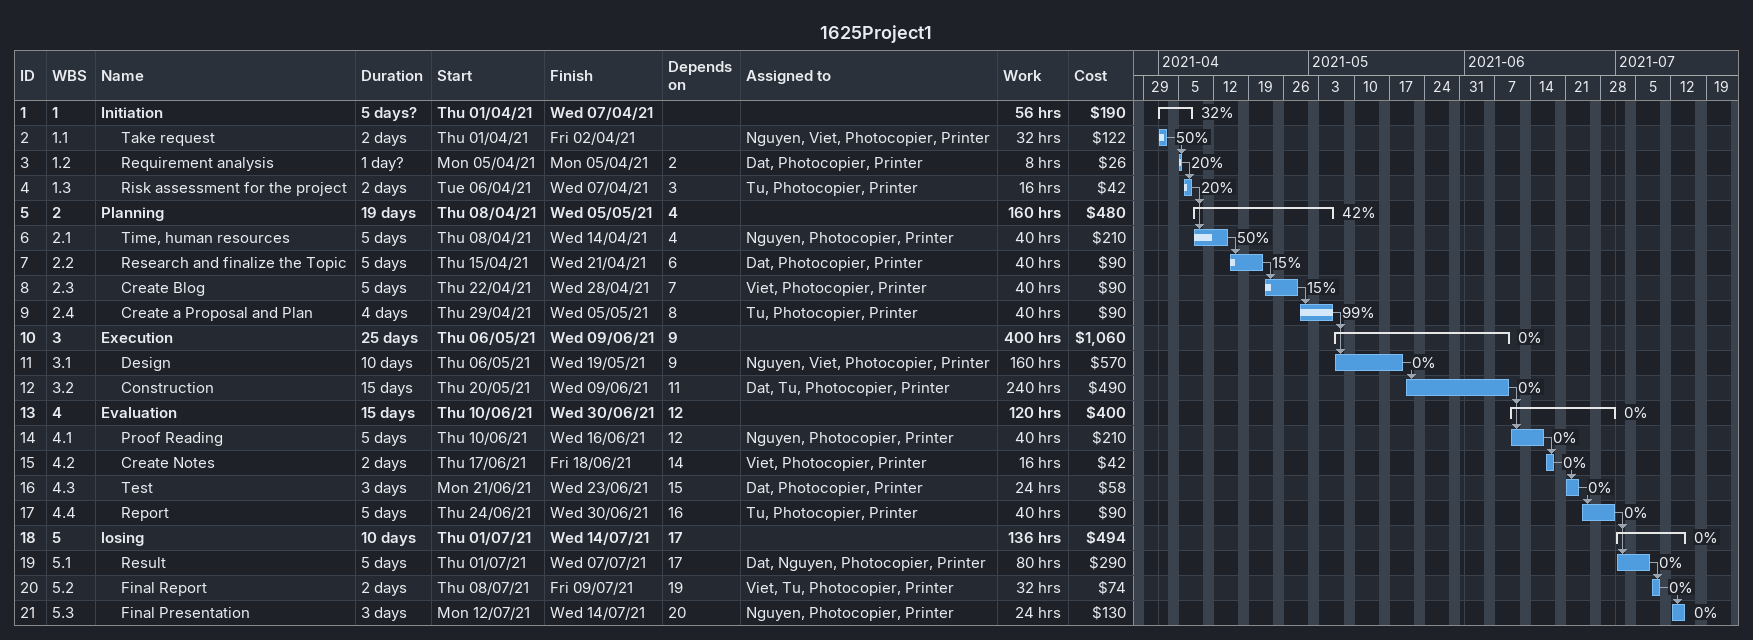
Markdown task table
1625Project1

| ID | WBS | Task | Duration | Start | Finish | Predecessors | Resources | % complete | Work (h) | Cost ($) |
|---|---|---|---|---|---|---|---|---|---|---|
| 1 | 1 | **Initiation** | 5d? | 2021-04-01 | 2021-04-07 |  |  | 32 | 56 | 190 |
| 2 | 1.1 | Take request | 2d | 2021-04-01 | 2021-04-02 |  | Nguyen, Viet, Photocopier, Printer | 50 | 32 | 122 |
| 3 | 1.2 | Requirement analysis | 1d? | 2021-04-05 | 2021-04-05 | 2 | Dat, Photocopier, Printer | 20 | 8 | 26 |
| 4 | 1.3 | Risk assessment for the project | 2d | 2021-04-06 | 2021-04-07 | 3 | Tu, Photocopier, Printer | 20 | 16 | 42 |
| 5 | 2 | **Planning** | 19d | 2021-04-08 | 2021-05-05 | 4 |  | 42 | 160 | 480 |
| 6 | 2.1 | Time, human resources | 5d | 2021-04-08 | 2021-04-14 | 4 | Nguyen, Photocopier, Printer | 50 | 40 | 210 |
| 7 | 2.2 | Research and finalize the Topic | 5d | 2021-04-15 | 2021-04-21 | 6 | Dat, Photocopier, Printer | 15 | 40 | 90 |
| 8 | 2.3 | Create Blog | 5d | 2021-04-22 | 2021-04-28 | 7 | Viet, Photocopier, Printer | 15 | 40 | 90 |
| 9 | 2.4 | Create a Proposal and Plan | 4d | 2021-04-29 | 2021-05-05 | 8 | Tu, Photocopier, Printer | 99 | 40 | 90 |
| 10 | 3 | **Execution** | 25d | 2021-05-06 | 2021-06-09 | 9 |  | 0 | 400 | 1060 |
| 11 | 3.1 | Design | 10d | 2021-05-06 | 2021-05-19 | 9 | Nguyen, Viet, Photocopier, Printer | 0 | 160 | 570 |
| 12 | 3.2 | Construction | 15d | 2021-05-20 | 2021-06-09 | 11 | Dat, Tu, Photocopier, Printer | 0 | 240 | 490 |
| 13 | 4 | **Evaluation** | 15d | 2021-06-10 | 2021-06-30 | 12 |  | 0 | 120 | 400 |
| 14 | 4.1 | Proof Reading | 5d | 2021-06-10 | 2021-06-16 | 12 | Nguyen, Photocopier, Printer | 0 | 40 | 210 |
| 15 | 4.2 | Create Notes | 2d | 2021-06-17 | 2021-06-18 | 14 | Viet, Photocopier, Printer | 0 | 16 | 42 |
| 16 | 4.3 | Test | 3d | 2021-06-21 | 2021-06-23 | 15 | Dat, Photocopier, Printer | 0 | 24 | 58 |
| 17 | 4.4 | Report | 5d | 2021-06-24 | 2021-06-30 | 16 | Tu, Photocopier, Printer | 0 | 40 | 90 |
| 18 | 5 | **losing** | 10d | 2021-07-01 | 2021-07-14 | 17 |  | 0 | 136 | 494 |
| 19 | 5.1 | Result | 5d | 2021-07-01 | 2021-07-07 | 17 | Dat, Nguyen, Photocopier, Printer | 0 | 80 | 290 |
| 20 | 5.2 | Final Report | 2d | 2021-07-08 | 2021-07-09 | 19 | Viet, Tu, Photocopier, Printer | 0 | 32 | 74 |
| 21 | 5.3 | Final Presentation | 3d | 2021-07-12 | 2021-07-14 | 20 | Nguyen, Photocopier, Printer | 0 | 24 | 130 |
